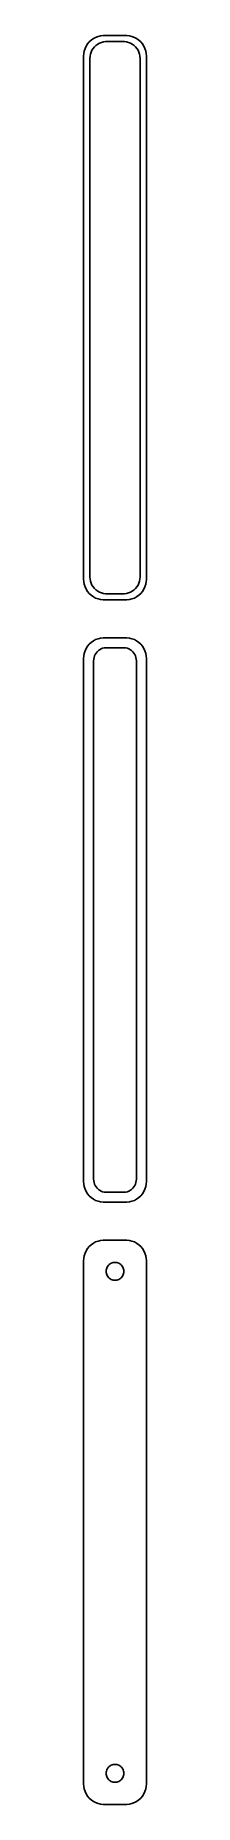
# Model space of a CAD drawing. Header units: metres. Extents: x -8 to 8, y 365 to 787.
import ezdxf

# ---------------------------------------------------------------- set-up
doc = ezdxf.new("R2010")
doc.units = ezdxf.units.M

msp = doc.modelspace()

# ---------------------------------------------------------------- linework, layer by layer
for p, q in [((-4.62889, 787.024), (-5.17912, 786.722)), ((-4.04507, 787.255), (-4.62889, 787.024)), ((-3.4369, 787.411), (-4.04507, 787.255)), ((-2.81395, 787.49), (-3.4369, 787.411)), ((2.81395, 787.49), (-2.81395, 787.49)), ((3.4369, 787.411), (2.81395, 787.49)), ((4.04507, 787.255), (3.4369, 787.411)), ((4.62889, 787.024), (4.04507, 787.255)), ((5.17912, 786.722), (4.62889, 787.024)), ((-7.46057, 783.127), (-7.5, 782.5)), ((-7.34291, 783.743), (-7.46057, 783.127)), ((-7.14888, 784.341), (-7.34291, 783.743)), ((-6.88153, 784.909), (-7.14888, 784.341)), ((-6.54507, 785.439), (-6.88153, 784.909)), ((-6.14484, 785.923), (-6.54507, 785.439)), ((-5.68712, 786.353), (-6.14484, 785.923)), ((-5.96844, 782.501), (-5.87433, 782.995)), ((-5.87433, 782.995), (-5.7191, 783.472)), ((-5.7191, 783.472), (-5.50522, 783.927)), ((-5.17912, 786.722), (-5.68712, 786.353)), ((-5.50522, 783.927), (-5.23605, 784.351)), ((-5.23605, 784.351), (-4.91586, 784.738)), ((-4.91586, 784.738), (-4.54968, 785.082)), ((-4.54968, 785.082), (-4.1433, 785.377)), ((-4.1433, 785.377), (-3.70311, 785.619)), ((-3.70311, 785.619), (-3.23605, 785.804)), ((-3.23605, 785.804), (-2.74951, 785.929)), ((-2.74951, 785.929), (-2.25116, 785.992)), ((-2.25116, 785.992), (2.25116, 785.992)), ((2.25116, 785.992), (2.74951, 785.929)), ((2.74951, 785.929), (3.23605, 785.804)), ((3.23605, 785.804), (3.70311, 785.619)), ((3.70311, 785.619), (4.1433, 785.377)), ((4.1433, 785.377), (4.54968, 785.082)), ((4.54968, 785.082), (4.91586, 784.738)), ((4.91586, 784.738), (5.23605, 784.351)), ((5.68712, 786.353), (5.17912, 786.722)), ((5.23605, 784.351), (5.50522, 783.927)), ((5.50522, 783.927), (5.7191, 783.472)), ((6.14484, 785.923), (5.68712, 786.353)), ((5.7191, 783.472), (5.87433, 782.995)), ((5.87433, 782.995), (5.96844, 782.501)), ((6.54507, 785.439), (6.14484, 785.923)), ((6.88153, 784.909), (6.54507, 785.439)), ((7.14888, 784.341), (6.88153, 784.909)), ((7.34291, 783.743), (7.14888, 784.341)), ((7.46057, 783.127), (7.34291, 783.743)), ((7.5, 782.5), (7.46057, 783.127)), ((-7.5, 782.5), (-7.5, 657.5)), ((-6, 782), (-5.96844, 782.501)), ((-6, 658), (-6, 782)), ((5.96844, 782.501), (6, 782)), ((6, 782), (6, 658)), ((7.5, 657.5), (7.5, 782.5)), ((-7.5, 657.5), (-7.46057, 656.873)), ((-7.46057, 656.873), (-7.34291, 656.257)), ((-7.34291, 656.257), (-7.14888, 655.659)), ((-7.14888, 655.659), (-6.88153, 655.091)), ((-5.96844, 657.499), (-6, 658)), ((-5.87433, 657.005), (-5.96844, 657.499)), ((-5.7191, 656.528), (-5.87433, 657.005)), ((-5.50522, 656.073), (-5.7191, 656.528)), ((-5.23605, 655.649), (-5.50522, 656.073)), ((-4.91586, 655.262), (-5.23605, 655.649)), ((5.23605, 655.649), (4.91586, 655.262)), ((5.50522, 656.073), (5.23605, 655.649)), ((5.7191, 656.528), (5.50522, 656.073)), ((5.87433, 657.005), (5.7191, 656.528)), ((5.96844, 657.499), (5.87433, 657.005)), ((6, 658), (5.96844, 657.499)), ((6.88153, 655.091), (7.14888, 655.659)), ((7.14888, 655.659), (7.34291, 656.257)), ((7.34291, 656.257), (7.46057, 656.873)), ((7.46057, 656.873), (7.5, 657.5)), ((-6.88153, 655.091), (-6.54507, 654.561)), ((-6.54507, 654.561), (-6.14484, 654.077)), ((-6.14484, 654.077), (-5.68712, 653.647)), ((-5.68712, 653.647), (-5.17912, 653.278)), ((-5.17912, 653.278), (-4.62889, 652.976)), ((-4.54968, 654.918), (-4.91586, 655.262)), ((-4.62889, 652.976), (-4.04507, 652.745)), ((-4.1433, 654.623), (-4.54968, 654.918)), ((-3.70311, 654.381), (-4.1433, 654.623)), ((-4.04507, 652.745), (-3.4369, 652.589)), ((-3.23605, 654.196), (-3.70311, 654.381)), ((-3.4369, 652.589), (-2.81395, 652.51)), ((-2.74951, 654.071), (-3.23605, 654.196)), ((-2.81395, 652.51), (2.81395, 652.51)), ((-2.25116, 654.008), (-2.74951, 654.071)), ((2.25116, 654.008), (-2.25116, 654.008)), ((2.74951, 654.071), (2.25116, 654.008)), ((3.23605, 654.196), (2.74951, 654.071)), ((2.81395, 652.51), (3.4369, 652.589)), ((3.70311, 654.381), (3.23605, 654.196)), ((3.4369, 652.589), (4.04507, 652.745)), ((4.1433, 654.623), (3.70311, 654.381)), ((4.04507, 652.745), (4.62889, 652.976)), ((4.54968, 654.918), (4.1433, 654.623)), ((4.91586, 655.262), (4.54968, 654.918)), ((4.62889, 652.976), (5.17912, 653.278)), ((5.17912, 653.278), (5.68712, 653.647)), ((5.68712, 653.647), (6.14484, 654.077)), ((6.14484, 654.077), (6.54507, 654.561)), ((6.54507, 654.561), (6.88153, 655.091)), ((-4.62889, 643.024), (-5.17912, 642.722)), ((-4.04507, 643.255), (-4.62889, 643.024)), ((-3.4369, 643.411), (-4.04507, 643.255)), ((-2.81395, 643.49), (-3.4369, 643.411)), ((2.81395, 643.49), (-2.81395, 643.49)), ((3.4369, 643.411), (2.81395, 643.49)), ((4.04507, 643.255), (3.4369, 643.411)), ((4.62889, 643.024), (4.04507, 643.255)), ((5.17912, 642.722), (4.62889, 643.024)), ((-7.46057, 639.127), (-7.5, 638.5)), ((-7.34291, 639.743), (-7.46057, 639.127)), ((-7.14888, 640.341), (-7.34291, 639.743)), ((-6.88153, 640.909), (-7.14888, 640.341)), ((-6.54507, 641.439), (-6.88153, 640.909)), ((-6.14484, 641.923), (-6.54507, 641.439)), ((-5.68712, 642.353), (-6.14484, 641.923)), ((-5.17912, 642.722), (-5.68712, 642.353)), ((-5.08836, 638.39), (-5.01512, 638.774)), ((-5.01512, 638.774), (-4.89432, 639.146)), ((-4.89432, 639.146), (-4.72786, 639.5)), ((-4.72786, 639.5), (-4.5184, 639.83)), ((-4.5184, 639.83), (-4.26921, 640.131)), ((-4.26921, 640.131), (-3.98424, 640.399)), ((-3.98424, 640.399), (-3.66798, 640.628)), ((-3.66798, 640.628), (-3.32541, 640.817)), ((-3.32541, 640.817), (-2.96194, 640.961)), ((-2.96194, 640.961), (-2.5833, 641.058)), ((-2.5833, 641.058), (-2.19545, 641.107)), ((-2.19545, 641.107), (2.19545, 641.107)), ((2.19545, 641.107), (2.5833, 641.058)), ((2.5833, 641.058), (2.96194, 640.961)), ((2.96194, 640.961), (3.32541, 640.817)), ((3.32541, 640.817), (3.66798, 640.628)), ((3.66798, 640.628), (3.98424, 640.399)), ((3.98424, 640.399), (4.26921, 640.131)), ((4.26921, 640.131), (4.5184, 639.83)), ((4.5184, 639.83), (4.72786, 639.5)), ((4.72786, 639.5), (4.89432, 639.146)), ((4.89432, 639.146), (5.01512, 638.774)), ((5.01512, 638.774), (5.08836, 638.39)), ((5.68712, 642.353), (5.17912, 642.722)), ((6.14484, 641.923), (5.68712, 642.353)), ((6.54507, 641.439), (6.14484, 641.923)), ((6.88153, 640.909), (6.54507, 641.439)), ((7.14888, 640.341), (6.88153, 640.909)), ((7.34291, 639.743), (7.14888, 640.341)), ((7.46057, 639.127), (7.34291, 639.743)), ((7.5, 638.5), (7.46057, 639.127)), ((-7.5, 638.5), (-7.5, 513.5)), ((-5.11292, 638), (-5.08836, 638.39)), ((-5.11292, 514), (-5.11292, 638)), ((5.08836, 638.39), (5.11292, 638)), ((5.11292, 638), (5.11292, 514)), ((7.5, 513.5), (7.5, 638.5)), ((-7.5, 513.5), (-7.46057, 512.873)), ((-7.46057, 512.873), (-7.34291, 512.257)), ((-7.34291, 512.257), (-7.14888, 511.659)), ((-5.08836, 513.61), (-5.11292, 514)), ((-5.01512, 513.226), (-5.08836, 513.61)), ((-4.89432, 512.854), (-5.01512, 513.226)), ((-4.72786, 512.5), (-4.89432, 512.854)), ((-4.5184, 512.17), (-4.72786, 512.5)), ((-4.26921, 511.869), (-4.5184, 512.17)), ((-3.98424, 511.601), (-4.26921, 511.869)), ((4.26921, 511.869), (3.98424, 511.601)), ((4.5184, 512.17), (4.26921, 511.869)), ((4.72786, 512.5), (4.5184, 512.17)), ((4.89432, 512.854), (4.72786, 512.5)), ((5.01512, 513.226), (4.89432, 512.854)), ((5.08836, 513.61), (5.01512, 513.226)), ((5.11292, 514), (5.08836, 513.61)), ((7.14888, 511.659), (7.34291, 512.257)), ((7.34291, 512.257), (7.46057, 512.873)), ((7.46057, 512.873), (7.5, 513.5)), ((-7.14888, 511.659), (-6.88153, 511.091)), ((-6.88153, 511.091), (-6.54507, 510.561)), ((-6.54507, 510.561), (-6.14484, 510.077)), ((-6.14484, 510.077), (-5.68712, 509.647)), ((-5.68712, 509.647), (-5.17912, 509.278)), ((-5.17912, 509.278), (-4.62889, 508.976)), ((-4.62889, 508.976), (-4.04507, 508.745)), ((-4.04507, 508.745), (-3.4369, 508.589)), ((-3.66798, 511.372), (-3.98424, 511.601)), ((-3.32541, 511.183), (-3.66798, 511.372)), ((-3.4369, 508.589), (-2.81395, 508.51)), ((-2.96194, 511.039), (-3.32541, 511.183)), ((-2.5833, 510.942), (-2.96194, 511.039)), ((-2.81395, 508.51), (2.81395, 508.51)), ((-2.19545, 510.893), (-2.5833, 510.942)), ((2.19545, 510.893), (-2.19545, 510.893)), ((2.5833, 510.942), (2.19545, 510.893)), ((2.96194, 511.039), (2.5833, 510.942)), ((2.81395, 508.51), (3.4369, 508.589)), ((3.32541, 511.183), (2.96194, 511.039)), ((3.66798, 511.372), (3.32541, 511.183)), ((3.4369, 508.589), (4.04507, 508.745)), ((3.98424, 511.601), (3.66798, 511.372)), ((4.04507, 508.745), (4.62889, 508.976)), ((4.62889, 508.976), (5.17912, 509.278)), ((5.17912, 509.278), (5.68712, 509.647)), ((5.68712, 509.647), (6.14484, 510.077)), ((6.14484, 510.077), (6.54507, 510.561)), ((6.54507, 510.561), (6.88153, 511.091)), ((6.88153, 511.091), (7.14888, 511.659)), ((-4.04507, 499.255), (-4.62889, 499.024)), ((-3.4369, 499.411), (-4.04507, 499.255)), ((-2.81395, 499.49), (-3.4369, 499.411)), ((2.81395, 499.49), (-2.81395, 499.49)), ((3.4369, 499.411), (2.81395, 499.49)), ((4.04507, 499.255), (3.4369, 499.411)), ((4.62889, 499.024), (4.04507, 499.255)), ((-7.46057, 495.127), (-7.5, 494.5)), ((-7.34291, 495.743), (-7.46057, 495.127)), ((-7.14888, 496.341), (-7.34291, 495.743)), ((-6.88153, 496.909), (-7.14888, 496.341)), ((-6.54507, 497.439), (-6.88153, 496.909)), ((-6.14484, 497.923), (-6.54507, 497.439)), ((-5.68712, 498.353), (-6.14484, 497.923)), ((-5.17912, 498.722), (-5.68712, 498.353)), ((-4.62889, 499.024), (-5.17912, 498.722)), ((5.17912, 498.722), (4.62889, 499.024)), ((5.68712, 498.353), (5.17912, 498.722)), ((6.14484, 497.923), (5.68712, 498.353)), ((6.54507, 497.439), (6.14484, 497.923)), ((6.88153, 496.909), (6.54507, 497.439)), ((7.14888, 496.341), (6.88153, 496.909)), ((7.34291, 495.743), (7.14888, 496.341)), ((7.46057, 495.127), (7.34291, 495.743)), ((7.5, 494.5), (7.46057, 495.127)), ((-7.5, 494.5), (-7.5, 369.5)), ((-2.13528, 492), (-2.11845, 492.268)), ((-2.11845, 491.732), (-2.13528, 492)), ((-2.11845, 492.268), (-2.06821, 492.531)), ((-2.06821, 491.469), (-2.11845, 491.732)), ((-2.06821, 492.531), (-1.98534, 492.786)), ((-1.98534, 491.214), (-2.06821, 491.469)), ((-1.98534, 492.786), (-1.87117, 493.029)), ((-1.87117, 490.971), (-1.98534, 491.214)), ((-1.87117, 493.029), (-1.72748, 493.255)), ((-1.72748, 490.745), (-1.87117, 490.971)), ((-1.72748, 493.255), (-1.55655, 493.462)), ((-1.55655, 490.538), (-1.72748, 490.745)), ((-1.55655, 493.462), (-1.36108, 493.645)), ((-1.36108, 493.645), (-1.14413, 493.803)), ((-1.14413, 493.803), (-0.909149, 493.932)), ((-0.909149, 493.932), (-0.659836, 494.031)), ((-0.659836, 494.031), (-0.400101, 494.097)), ((-0.400101, 494.097), (-0.134064, 494.131)), ((-0.134064, 494.131), (0.134064, 494.131)), ((0.134064, 494.131), (0.400101, 494.097)), ((0.400101, 494.097), (0.659836, 494.031)), ((0.659836, 494.031), (0.909149, 493.932)), ((0.909149, 493.932), (1.14413, 493.803)), ((1.14413, 493.803), (1.36108, 493.645)), ((1.36108, 493.645), (1.55655, 493.462)), ((1.55655, 493.462), (1.72748, 493.255)), ((1.72748, 490.745), (1.55655, 490.538)), ((1.72748, 493.255), (1.87117, 493.029)), ((1.87117, 490.971), (1.72748, 490.745)), ((1.87117, 493.029), (1.98534, 492.786)), ((1.98534, 491.214), (1.87117, 490.971)), ((1.98534, 492.786), (2.06821, 492.531)), ((2.06821, 491.469), (1.98534, 491.214)), ((2.06821, 492.531), (2.11845, 492.268)), ((2.11845, 491.732), (2.06821, 491.469)), ((2.11845, 492.268), (2.13528, 492)), ((2.13528, 492), (2.11845, 491.732)), ((7.5, 369.5), (7.5, 494.5)), ((-1.36108, 490.355), (-1.55655, 490.538)), ((-1.14413, 490.197), (-1.36108, 490.355)), ((-0.909149, 490.068), (-1.14413, 490.197)), ((-0.659836, 489.969), (-0.909149, 490.068)), ((-0.400101, 489.903), (-0.659836, 489.969)), ((-0.134064, 489.869), (-0.400101, 489.903)), ((0.134064, 489.869), (-0.134064, 489.869)), ((0.400101, 489.903), (0.134064, 489.869)), ((0.659836, 489.969), (0.400101, 489.903)), ((0.909149, 490.068), (0.659836, 489.969)), ((1.14413, 490.197), (0.909149, 490.068)), ((1.36108, 490.355), (1.14413, 490.197)), ((1.55655, 490.538), (1.36108, 490.355)), ((-2.13528, 372), (-2.11845, 372.268)), ((-2.11845, 372.268), (-2.06821, 372.531)), ((-2.06821, 372.531), (-1.98534, 372.786)), ((-1.98534, 372.786), (-1.87117, 373.029)), ((-1.87117, 373.029), (-1.72748, 373.255)), ((-1.72748, 373.255), (-1.55655, 373.462)), ((-1.55655, 373.462), (-1.36108, 373.645)), ((-1.36108, 373.645), (-1.14413, 373.803)), ((-1.14413, 373.803), (-0.909149, 373.932)), ((-0.909149, 373.932), (-0.659836, 374.031)), ((-0.659836, 374.031), (-0.400101, 374.097)), ((-0.400101, 374.097), (-0.134064, 374.131)), ((-0.134064, 374.131), (0.134064, 374.131)), ((0.134064, 374.131), (0.400101, 374.097)), ((0.400101, 374.097), (0.659836, 374.031)), ((0.659836, 374.031), (0.909149, 373.932)), ((0.909149, 373.932), (1.14413, 373.803)), ((1.14413, 373.803), (1.36108, 373.645)), ((1.36108, 373.645), (1.55655, 373.462)), ((1.55655, 373.462), (1.72748, 373.255)), ((1.72748, 373.255), (1.87117, 373.029)), ((1.87117, 373.029), (1.98534, 372.786)), ((1.98534, 372.786), (2.06821, 372.531)), ((2.06821, 372.531), (2.11845, 372.268)), ((2.11845, 372.268), (2.13528, 372)), ((-7.5, 369.5), (-7.46057, 368.873)), ((-7.46057, 368.873), (-7.34291, 368.257)), ((-7.34291, 368.257), (-7.14888, 367.659)), ((-2.11845, 371.732), (-2.13528, 372)), ((-2.06821, 371.469), (-2.11845, 371.732)), ((-1.98534, 371.214), (-2.06821, 371.469)), ((-1.87117, 370.971), (-1.98534, 371.214)), ((-1.72748, 370.745), (-1.87117, 370.971)), ((-1.55655, 370.538), (-1.72748, 370.745)), ((-1.36108, 370.355), (-1.55655, 370.538)), ((-1.14413, 370.197), (-1.36108, 370.355)), ((-0.909149, 370.068), (-1.14413, 370.197)), ((-0.659836, 369.969), (-0.909149, 370.068)), ((-0.400101, 369.903), (-0.659836, 369.969)), ((-0.134064, 369.869), (-0.400101, 369.903)), ((0.134064, 369.869), (-0.134064, 369.869)), ((0.400101, 369.903), (0.134064, 369.869)), ((0.659836, 369.969), (0.400101, 369.903)), ((0.909149, 370.068), (0.659836, 369.969)), ((1.14413, 370.197), (0.909149, 370.068)), ((1.36108, 370.355), (1.14413, 370.197)), ((1.55655, 370.538), (1.36108, 370.355)), ((1.72748, 370.745), (1.55655, 370.538)), ((1.87117, 370.971), (1.72748, 370.745)), ((1.98534, 371.214), (1.87117, 370.971)), ((2.06821, 371.469), (1.98534, 371.214)), ((2.11845, 371.732), (2.06821, 371.469)), ((2.13528, 372), (2.11845, 371.732)), ((7.14888, 367.659), (7.34291, 368.257)), ((7.34291, 368.257), (7.46057, 368.873)), ((7.46057, 368.873), (7.5, 369.5)), ((-7.14888, 367.659), (-6.88153, 367.091)), ((-6.88153, 367.091), (-6.54507, 366.561)), ((-6.54507, 366.561), (-6.14484, 366.077)), ((-6.14484, 366.077), (-5.68712, 365.647)), ((-5.68712, 365.647), (-5.17912, 365.278)), ((-5.17912, 365.278), (-4.62889, 364.976)), ((-4.62889, 364.976), (-4.04507, 364.745)), ((-4.04507, 364.745), (-3.4369, 364.589)), ((-3.4369, 364.589), (-2.81395, 364.51)), ((-2.81395, 364.51), (2.81395, 364.51)), ((2.81395, 364.51), (3.4369, 364.589)), ((3.4369, 364.589), (4.04507, 364.745)), ((4.04507, 364.745), (4.62889, 364.976)), ((4.62889, 364.976), (5.17912, 365.278)), ((5.17912, 365.278), (5.68712, 365.647)), ((5.68712, 365.647), (6.14484, 366.077)), ((6.14484, 366.077), (6.54507, 366.561)), ((6.54507, 366.561), (6.88153, 367.091)), ((6.88153, 367.091), (7.14888, 367.659))]:
    msp.add_line(p, q)

doc.saveas('drawing.dxf')
